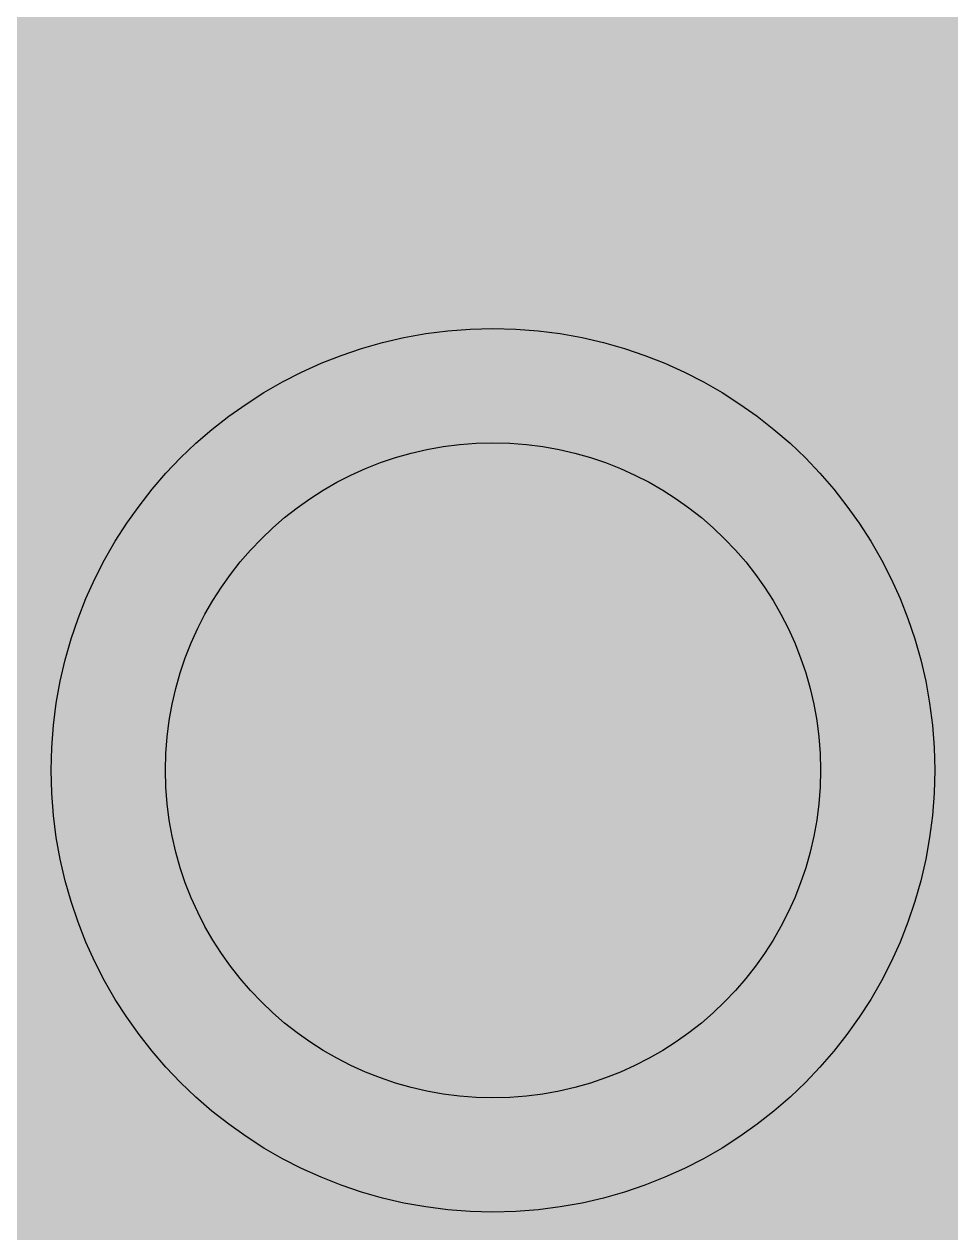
# Model space of a CAD drawing. Header units: millimetres. Extents: x -15 to 15, y -4 to 35.
# Drawn here: x -12.536 to -10.457, y 1.953 to 4.666 of the extents above; entities that cross this region are included whole.
import ezdxf

# ---------------------------------------------------------------- set-up
doc = ezdxf.new("R2010")
doc.units = ezdxf.units.MM
doc.layers.add('GREEN', color=7, linetype='Continuous', true_color=0x007f00)
doc.layers.add('WHITE', color=7, linetype='Continuous', true_color=0xf5f5f5)
doc.layers.add('L25', color=1, linetype='Continuous')
doc.layers.add('T25', color=1, linetype='Continuous')

# ---------------------------------------------------------------- blocks, each defined once
blk = doc.blocks.new('MR-GM-31-7')
at = {"layer": 'GREEN'}
h = blk.add_hatch(color=256, dxfattribs=at)
h.dxf.hatch_style = 1
edge = h.paths.add_edge_path(flags=16)
edge.add_line((14, 32.5), (14, 2.5))
edge.add_arc((12.5, 2.5), 1.5, -90, 0, ccw=False)
edge.add_line((12.5, 1), (-12.5, 1))
edge.add_arc((-12.5, 2.5), 1.5, 180, 270, ccw=False)
edge.add_line((-14, 2.5), (-14, 32.5))
edge.add_arc((-12.5, 32.5), 1.5, 90, 180, ccw=False)
edge.add_line((-12.5, 34), (12.5, 34))
edge.add_arc((12.5, 32.5), 1.5, 0, 90, ccw=False)
edge = h.paths.add_edge_path()
edge.add_line((14.5, 32.5), (14.5, 2.5))
edge.add_arc((12.5, 2.5), 2, -90, 0, ccw=False)
edge.add_line((12.5, 0.5), (-12.5, 0.5))
edge.add_arc((-12.5, 2.5), 2, 180, 270, ccw=False)
edge.add_line((-14.5, 2.5), (-14.5, 32.5))
edge.add_arc((-12.5, 32.5), 2, 90, 180, ccw=False)
edge.add_line((-12.5, 34.5), (12.5, 34.5))
edge.add_arc((12.5, 32.5), 2, 0, 90, ccw=False)
h = blk.add_hatch(color=256, dxfattribs=at)
h.paths.add_polyline_path([(-11.2489, 3.4132), (-11.2565, 3.4113), (-11.261, 3.4106), (-11.2666, 3.4208), (-11.2692, 3.429), (-11.2825, 3.4328), (-11.2932, 3.4321), (-11.3046, 3.4239), (-11.3122, 3.4144), (-11.3179, 3.4075), (-11.3173, 3.4195), (-11.3097, 3.4264), (-11.3084, 3.4321), (-11.3072, 3.4385), (-11.3002, 3.4511), (-11.2882, 3.4657), (-11.2749, 3.4764), (-11.2666, 3.4828), (-11.2654, 3.4878), (-11.2704, 3.4903), (-11.2806, 3.4891), (-11.297, 3.4815), (-11.3091, 3.4695), (-11.3135, 3.4593), (-11.3179, 3.4454), (-11.3217, 3.4416), (-11.3223, 3.4442), (-11.3141, 3.4701), (-11.3103, 3.4828), (-11.3053, 3.4935), (-11.3002, 3.5024), (-11.2894, 3.5106), (-11.2856, 3.5137), (-11.2863, 3.5194), (-11.2939, 3.5213), (-11.3008, 3.5188), (-11.3135, 3.51), (-11.3198, 3.5043), (-11.3236, 3.4903), (-11.3274, 3.4758), (-11.3318, 3.4676), (-11.3331, 3.4752), (-11.3318, 3.4992), (-11.3255, 3.5087), (-11.3217, 3.5156), (-11.3217, 3.5264), (-11.3261, 3.527), (-11.3312, 3.5264), (-11.3394, 3.5188), (-11.342, 3.5106), (-11.3426, 3.5011), (-11.3439, 3.491), (-11.3458, 3.4872), (-11.3515, 3.4973), (-11.3534, 3.5017), (-11.3508, 3.5112), (-11.347, 3.5232), (-11.3458, 3.5289), (-11.3458, 3.5384), (-11.3546, 3.534), (-11.3597, 3.5232), (-11.3635, 3.5137), (-11.3641, 3.5049), (-11.3666, 3.5049), (-11.3723, 3.5106), (-11.3704, 3.5232), (-11.3685, 3.5365), (-11.3704, 3.5473), (-11.3755, 3.5492), (-11.3818, 3.5441), (-11.385, 3.5372), (-11.3844, 3.5182), (-11.3837, 3.5112), (-11.3888, 3.515), (-11.3901, 3.5182), (-11.3888, 3.5302), (-11.3901, 3.5403), (-11.3964, 3.5428), (-11.4002, 3.5391), (-11.4033, 3.5327), (-11.3996, 3.5245), (-11.3989, 3.5194), (-11.4008, 3.5156), (-11.4046, 3.5163), (-11.409, 3.5213), (-11.4097, 3.5327), (-11.4116, 3.5409), (-11.416, 3.5397), (-11.4204, 3.5346), (-11.4192, 3.527), (-11.4192, 3.5194), (-11.4211, 3.5106), (-11.428, 3.5074), (-11.4204, 3.5049), (-11.3983, 3.5005), (-11.3761, 3.4948), (-11.3603, 3.4846), (-11.3483, 3.4707), (-11.3413, 3.4543), (-11.335, 3.4283), (-11.335, 3.3992), (-11.3369, 3.3758), (-11.3439, 3.3524), (-11.3565, 3.324), (-11.3761, 3.2955), (-11.3913, 3.2746), (-11.3977, 3.2727), (-11.4002, 3.2772), (-11.3951, 3.2892), (-11.3875, 3.3082), (-11.3806, 3.3202), (-11.3806, 3.3271), (-11.3869, 3.3303), (-11.3977, 3.3271), (-11.4033, 3.3252), (-11.404, 3.3297), (-11.4033, 3.3398), (-11.4008, 3.3467), (-11.3989, 3.348), (-11.3888, 3.3392), (-11.385, 3.3379), (-11.3818, 3.3613), (-11.3787, 3.3841), (-11.3837, 3.3986), (-11.3951, 3.4087), (-11.409, 3.4138), (-11.423, 3.4138), (-11.4432, 3.4087), (-11.4609, 3.4011), (-11.473, 3.3974), (-11.4787, 3.3961), (-11.478, 3.3898), (-11.4863, 3.3651), (-11.4926, 3.3512), (-11.4932, 3.3373), (-11.4913, 3.3252), (-11.4812, 3.3132), (-11.4685, 3.3107), (-11.4571, 3.3145), (-11.4483, 3.3208), (-11.4489, 3.3335), (-11.4565, 3.3347), (-11.4628, 3.3316), (-11.4647, 3.3297), (-11.4692, 3.3347), (-11.4704, 3.3417), (-11.4666, 3.348), (-11.4546, 3.3486), (-11.4451, 3.348), (-11.4451, 3.3588), (-11.4426, 3.3664), (-11.4388, 3.3701), (-11.4331, 3.3689), (-11.4293, 3.3556), (-11.4293, 3.3474), (-11.4249, 3.3467), (-11.416, 3.3455), (-11.4122, 3.3385), (-11.4122, 3.329), (-11.4147, 3.3252), (-11.4185, 3.3252), (-11.423, 3.3309), (-11.428, 3.3341), (-11.4325, 3.3303), (-11.4337, 3.3227), (-11.4293, 3.3151), (-11.4204, 3.3145), (-11.4084, 3.3164), (-11.3958, 3.3195), (-11.392, 3.3202), (-11.4097, 3.2816), (-11.4926, 3.2835), (-11.5204, 3.2797), (-11.5597, 3.2797), (-11.5919, 3.2822), (-11.5945, 3.293), (-11.5976, 3.3025), (-11.6008, 3.305), (-11.6002, 3.312), (-11.5913, 3.3037), (-11.5824, 3.3006), (-11.5679, 3.3031), (-11.5609, 3.312), (-11.5609, 3.324), (-11.5647, 3.3322), (-11.5704, 3.3341), (-11.5755, 3.329), (-11.5831, 3.3271), (-11.5831, 3.3373), (-11.5787, 3.341), (-11.5698, 3.3455), (-11.5666, 3.3594), (-11.5635, 3.3657), (-11.554, 3.3683), (-11.5495, 3.3575), (-11.5476, 3.3512), (-11.5413, 3.3493), (-11.5325, 3.3499), (-11.5274, 3.3423), (-11.528, 3.3354), (-11.5363, 3.3354), (-11.5388, 3.3392), (-11.5432, 3.3398), (-11.5483, 3.3373), (-11.5514, 3.3322), (-11.5483, 3.3278), (-11.5464, 3.317), (-11.54, 3.3126), (-11.5268, 3.3132), (-11.5204, 3.3227), (-11.5154, 3.3354), (-11.5128, 3.3404), (-11.5084, 3.3373), (-11.509, 3.329), (-11.5116, 3.3233), (-11.5122, 3.3183), (-11.5071, 3.3202), (-11.5027, 3.3259), (-11.5021, 3.3341), (-11.5033, 3.3423), (-11.5065, 3.3562), (-11.5065, 3.3626), (-11.504, 3.3683), (-11.4945, 3.3695), (-11.4856, 3.379), (-11.4844, 3.3961), (-11.4812, 3.4068), (-11.4768, 3.4132), (-11.4717, 3.4132), (-11.4666, 3.41), (-11.4533, 3.4138), (-11.4369, 3.4227), (-11.4242, 3.4252), (-11.4071, 3.4239), (-11.3907, 3.4214), (-11.378, 3.4106), (-11.3685, 3.3974), (-11.3673, 3.3822), (-11.3698, 3.3701), (-11.3742, 3.3575), (-11.378, 3.3461), (-11.3793, 3.3373), (-11.3768, 3.3373), (-11.3704, 3.3429), (-11.3603, 3.3442), (-11.3508, 3.3461), (-11.3451, 3.3537), (-11.3432, 3.3777), (-11.342, 3.3967), (-11.3489, 3.4182), (-11.3616, 3.4359), (-11.3812, 3.4467), (-11.4002, 3.4524), (-11.416, 3.4524), (-11.4356, 3.448), (-11.4521, 3.4429), (-11.4685, 3.4366), (-11.4755, 3.4271), (-11.4806, 3.4359), (-11.4831, 3.4473), (-11.4844, 3.4524), (-11.4869, 3.4555), (-11.485, 3.4593), (-11.4787, 3.4568), (-11.473, 3.4562), (-11.4698, 3.4593), (-11.4692, 3.4726), (-11.4692, 3.4815), (-11.4736, 3.484), (-11.4787, 3.484), (-11.478, 3.5011), (-11.5008, 3.4992), (-11.5103, 3.4998), (-11.5154, 3.4979), (-11.516, 3.4916), (-11.5128, 3.4884), (-11.5116, 3.4859), (-11.5141, 3.4834), (-11.5217, 3.4821), (-11.5268, 3.4802), (-11.5249, 3.4619), (-11.523, 3.4562), (-11.5141, 3.4562), (-11.5103, 3.4568), (-11.5116, 3.4467), (-11.516, 3.4397), (-11.5242, 3.441), (-11.5356, 3.4448), (-11.5533, 3.4518), (-11.5673, 3.4562), (-11.5875, 3.4555), (-11.6046, 3.4537), (-11.6249, 3.4448), (-11.6419, 3.4264), (-11.6514, 3.4081), (-11.6565, 3.391), (-11.6527, 3.3695), (-11.6521, 3.3569), (-11.6546, 3.3569), (-11.6622, 3.3796), (-11.6647, 3.4037), (-11.6628, 3.4321), (-11.6533, 3.4593), (-11.6407, 3.4802), (-11.6249, 3.4929), (-11.6071, 3.4992), (-11.5888, 3.5005), (-11.5622, 3.5017), (-11.5597, 3.5043), (-11.5628, 3.51), (-11.5654, 3.5125), (-11.5774, 3.5125), (-11.5787, 3.5137), (-11.5774, 3.5207), (-11.5749, 3.5296), (-11.5749, 3.5359), (-11.578, 3.5378), (-11.5824, 3.5365), (-11.5875, 3.5359), (-11.5926, 3.5372), (-11.5926, 3.5416), (-11.5964, 3.5454), (-11.6002, 3.5454), (-11.6052, 3.5422), (-11.609, 3.5416), (-11.6185, 3.5422), (-11.6198, 3.5454), (-11.6249, 3.5466), (-11.6268, 3.5435), (-11.6299, 3.5378), (-11.6305, 3.534), (-11.6331, 3.534), (-11.6369, 3.5384), (-11.6413, 3.5403), (-11.647, 3.5416), (-11.6521, 3.5416), (-11.654, 3.5359), (-11.6483, 3.5245), (-11.6438, 3.5131), (-11.6451, 3.5049), (-11.6483, 3.4929), (-11.6521, 3.4929), (-11.6521, 3.5036), (-11.6489, 3.5169), (-11.6533, 3.5277), (-11.6616, 3.5327), (-11.6692, 3.5334), (-11.6717, 3.5315), (-11.6685, 3.5239), (-11.6641, 3.5112), (-11.6635, 3.5005), (-11.6647, 3.491), (-11.6654, 3.4834), (-11.6685, 3.4834), (-11.6685, 3.4935), (-11.6704, 3.5055), (-11.6824, 3.5175), (-11.6894, 3.5201), (-11.6964, 3.5182), (-11.6976, 3.5137), (-11.6881, 3.5005), (-11.6805, 3.4897), (-11.678, 3.479), (-11.6786, 3.4726), (-11.6793, 3.4663), (-11.6767, 3.4612), (-11.6717, 3.4511), (-11.6736, 3.4454), (-11.6774, 3.4442), (-11.6837, 3.4568), (-11.6856, 3.4714), (-11.6888, 3.4834), (-11.6964, 3.4897), (-11.7033, 3.4935), (-11.7103, 3.4954), (-11.7185, 3.4948), (-11.7217, 3.4891), (-11.7173, 3.4834), (-11.709, 3.4688), (-11.6989, 3.4568), (-11.6926, 3.4467), (-11.6919, 3.4391), (-11.6862, 3.4302), (-11.678, 3.4208), (-11.6748, 3.4157), (-11.678, 3.4087), (-11.6818, 3.4113), (-11.6862, 3.4246), (-11.697, 3.434), (-11.7078, 3.4359), (-11.7166, 3.434), (-11.7223, 3.4258), (-11.728, 3.4163), (-11.7299, 3.4132), (-11.7362, 3.4132), (-11.7413, 3.4157), (-11.7445, 3.4176), (-11.747, 3.4132), (-11.7432, 3.403), (-11.7356, 3.3809), (-11.7324, 3.3695), (-11.7324, 3.367), (-11.7191, 3.3695), (-11.7173, 3.3657), (-11.7128, 3.3746), (-11.7109, 3.3695), (-11.7052, 3.3714), (-11.7002, 3.3898), (-11.6951, 3.4068), (-11.6824, 3.3866), (-11.6742, 3.3689), (-11.6831, 3.3714), (-11.6894, 3.3733), (-11.6976, 3.3733), (-11.7059, 3.367), (-11.7128, 3.3594), (-11.7147, 3.3537), (-11.7122, 3.348), (-11.7046, 3.3442), (-11.6983, 3.336), (-11.6976, 3.3278), (-11.6995, 3.3189), (-11.7052, 3.3126), (-11.7356, 3.3126), (-11.7381, 3.3176), (-11.7356, 3.3309), (-11.7299, 3.336), (-11.7274, 3.3417), (-11.7229, 3.3417), (-11.7198, 3.3373), (-11.7166, 3.3461), (-11.7217, 3.355), (-11.7261, 3.3594), (-11.7318, 3.3562), (-11.7362, 3.3461), (-11.7457, 3.3417), (-11.754, 3.3442), (-11.7495, 3.3335), (-11.747, 3.3195), (-11.7394, 3.3063), (-11.7318, 3.298), (-11.7312, 3.2898), (-11.7356, 3.281), (-11.7261, 3.2829), (-11.7286, 3.2734), (-11.7179, 3.2791), (-11.7128, 3.2866), (-11.7116, 3.2923), (-11.7052, 3.2879), (-11.7027, 3.2968), (-11.6938, 3.312), (-11.6888, 3.3303), (-11.6894, 3.3417), (-11.6907, 3.348), (-11.6881, 3.355), (-11.6761, 3.3556), (-11.6704, 3.3429), (-11.6508, 3.3138), (-11.6261, 3.2772), (-11.6166, 3.2588), (-11.6173, 3.2563), (-11.6249, 3.2525), (-11.6331, 3.2443), (-11.6337, 3.2341), (-11.6286, 3.224), (-11.6217, 3.2183), (-11.4901, 3.2139), (-11.385, 3.2158), (-11.3673, 3.2221), (-11.3654, 3.2291), (-11.3654, 3.2417), (-11.373, 3.2474), (-11.3812, 3.2569), (-11.3812, 3.2607), (-11.3787, 3.2683), (-11.3464, 3.3107), (-11.3211, 3.341), (-11.3154, 3.348), (-11.3103, 3.3467), (-11.3059, 3.3417), (-11.3027, 3.3265), (-11.3002, 3.3107), (-11.2977, 3.3075), (-11.292, 3.3202), (-11.2869, 3.3316), (-11.2869, 3.3373), (-11.2749, 3.3335), (-11.2666, 3.3328), (-11.2559, 3.3265), (-11.2553, 3.3221), (-11.2591, 3.312), (-11.2685, 3.3126), (-11.2825, 3.3101), (-11.2882, 3.3031), (-11.2831, 3.2904), (-11.2761, 3.2822), (-11.2736, 3.2879), (-11.2679, 3.2898), (-11.2629, 3.2885), (-11.2591, 3.2955), (-11.2521, 3.3113), (-11.2432, 3.329), (-11.2426, 3.3429), (-11.2521, 3.3423), (-11.2616, 3.3442), (-11.2749, 3.3493), (-11.2882, 3.3613), (-11.2939, 3.3683), (-11.3015, 3.3714), (-11.3128, 3.372), (-11.3179, 3.372), (-11.3147, 3.3765), (-11.3097, 3.3841), (-11.3053, 3.3923), (-11.3027, 3.3967), (-11.2964, 3.3885), (-11.292, 3.3739), (-11.2894, 3.3676), (-11.2856, 3.3676), (-11.2863, 3.3733), (-11.2856, 3.379), (-11.2806, 3.3746), (-11.278, 3.3651), (-11.2768, 3.3594), (-11.2717, 3.3613), (-11.266, 3.3676), (-11.261, 3.3638), (-11.2603, 3.3771), (-11.254, 3.3898), (-11.2521, 3.3999), (-11.2508, 3.4056)])
h.paths.add_polyline_path([(-11.3472, 3.3961, -1), (-11.3608, 3.3961, -1)], flags=16)
h.paths.add_polyline_path([(-11.3707, 3.4144, -1), (-11.355, 3.4144, -1)], flags=16)
h.paths.add_polyline_path([(-11.3482, 3.3752, -1), (-11.3598, 3.3752, -1)], flags=16)
h.paths.add_polyline_path([(-11.3853, 3.4302, -1), (-11.3695, 3.4302, -1)], flags=16)
h.paths.add_polyline_path([(-11.3539, 3.3543, -1), (-11.3641, 3.3543, -1)], flags=16)
h.paths.add_polyline_path([(-11.3901, 3.3948), (-11.4033, 3.3974), (-11.4166, 3.3948), (-11.4318, 3.3891), (-11.4476, 3.3866), (-11.4609, 3.3936), (-11.4546, 3.3961), (-11.4363, 3.4024), (-11.4242, 3.4094), (-11.4071, 3.41), (-11.392, 3.3999)], flags=16)
h.paths.add_polyline_path([(-11.4068, 3.4397, -1), (-11.3923, 3.4397, -1)], flags=16)
h.paths.add_polyline_path([(-11.4271, 3.441, -1), (-11.4151, 3.441, -1)], flags=16)
h.paths.add_polyline_path([(-11.4513, 3.4359, -1), (-11.4352, 3.4359, -1)], flags=16)
h.paths.add_polyline_path([(-11.4687, 3.4252, -1), (-11.4557, 3.4252, -1)], flags=17)
h.paths.add_polyline_path([(-11.4135, 3.2721), (-11.4071, 3.2664), (-11.4052, 3.2569), (-11.4217, 3.2525), (-11.4476, 3.2531), (-11.4723, 3.255), (-11.5052, 3.2575), (-11.5242, 3.2556), (-11.5198, 3.2525), (-11.5128, 3.243), (-11.5059, 3.2297), (-11.5046, 3.224), (-11.5135, 3.2228), (-11.5255, 3.2215), (-11.5318, 3.2284), (-11.5394, 3.2297), (-11.547, 3.2392), (-11.5502, 3.2487), (-11.5489, 3.255), (-11.5407, 3.2556), (-11.5413, 3.2582), (-11.5559, 3.2588), (-11.5622, 3.2563), (-11.5768, 3.2569), (-11.5957, 3.2582), (-11.6014, 3.2607), (-11.5995, 3.2683), (-11.5913, 3.2721), (-11.5831, 3.274), (-11.5635, 3.274), (-11.559, 3.2727), (-11.5552, 3.2721), (-11.5483, 3.2734), (-11.5483, 3.2677), (-11.5451, 3.2639), (-11.5394, 3.2613), (-11.5356, 3.2632), (-11.5337, 3.2715), (-11.5242, 3.2734), (-11.4976, 3.2759), (-11.4698, 3.2734), (-11.4723, 3.2683), (-11.4742, 3.2651), (-11.4641, 3.2645), (-11.4609, 3.274), (-11.4236, 3.274)], flags=16)
h.paths.add_polyline_path([(-11.4761, 3.4682), (-11.4825, 3.4644), (-11.4863, 3.4707), (-11.4806, 3.4771), (-11.4768, 3.4752)], flags=16)
h.paths.add_polyline_path([(-11.4907, 3.4518), (-11.5046, 3.4511), (-11.4957, 3.46)], flags=16)
h.paths.add_polyline_path([(-11.4938, 3.4663), (-11.497, 3.4631), (-11.5002, 3.4752), (-11.4926, 3.4739)], flags=16)
h.paths.add_polyline_path([(-11.4856, 3.4916), (-11.4869, 3.4891), (-11.4938, 3.4821), (-11.5014, 3.4821), (-11.504, 3.491), (-11.4945, 3.4935)], flags=16)
h.paths.add_polyline_path([(-11.4255, 3.243), (-11.4198, 3.2341), (-11.4192, 3.2253), (-11.4242, 3.2234), (-11.4287, 3.2259), (-11.4261, 3.2316), (-11.4293, 3.2386), (-11.4337, 3.2405), (-11.4363, 3.2373), (-11.4401, 3.2398), (-11.4432, 3.2398), (-11.447, 3.2335), (-11.447, 3.2284), (-11.4476, 3.2266), (-11.4578, 3.236), (-11.4609, 3.2417), (-11.4603, 3.2474), (-11.4388, 3.2462)], flags=16)
h.paths.add_polyline_path([(-11.5103, 3.4644), (-11.5166, 3.4638), (-11.5166, 3.4745), (-11.5097, 3.4739)], flags=16)
h.paths.add_polyline_path([(-11.5287, 3.4043), (-11.547, 3.4125), (-11.5654, 3.4163), (-11.5787, 3.4176), (-11.5926, 3.417), (-11.6122, 3.4037), (-11.6198, 3.3872), (-11.6185, 3.3632), (-11.6097, 3.348), (-11.6084, 3.3335), (-11.6122, 3.3341), (-11.6261, 3.36), (-11.6305, 3.3853), (-11.6249, 3.4037), (-11.616, 3.417), (-11.5957, 3.4246), (-11.5742, 3.4277), (-11.5527, 3.4227), (-11.5337, 3.4132)], flags=16)
h.paths.add_polyline_path([(-11.5394, 3.4302, -1), (-11.528, 3.4302, -1)], flags=16)
h.paths.add_polyline_path([(-11.5595, 3.4372, -1), (-11.5459, 3.4372, -1)], flags=16)
h.paths.add_polyline_path([(-11.5787, 3.4435, -1), (-11.5673, 3.4435, -1)], flags=16)
h.paths.add_polyline_path([(-11.6041, 3.4423, -1), (-11.5862, 3.4423, -1)], flags=16)
h.paths.add_polyline_path([(-11.6264, 3.4321, -1), (-11.6094, 3.4321, -1)], flags=16)
h.paths.add_polyline_path([(-11.6407, 3.4176, -1), (-11.6255, 3.4176, -1)], flags=16)
h.paths.add_polyline_path([(-11.6447, 3.3569, -1), (-11.6303, 3.3569, -1)], flags=16)
h.paths.add_polyline_path([(-11.6485, 3.398, -1), (-11.6354, 3.398, -1)], flags=16)
h.paths.add_polyline_path([(-11.6519, 3.379, -1), (-11.6357, 3.379, -1)], flags=17)
h.paths.add_polyline_path([(-11.5983, 3.2379), (-11.5957, 3.2303), (-11.6046, 3.2272), (-11.6135, 3.2284), (-11.6217, 3.2348), (-11.6198, 3.2424), (-11.6122, 3.2449), (-11.6033, 3.2443)], flags=16)
h = blk.add_hatch(color=256, dxfattribs=at)
h.paths.add_polyline_path([(-11.8488, 3.0011), (-11.8344, 3.0141), (-11.8272, 3.04), (-11.8185, 3.0717), (-11.8099, 3.0703), (-11.8113, 3.0414), (-11.8258, 2.9608), (-11.8243, 2.9507), (-11.8113, 2.9492), (-11.8085, 2.9392), (-11.8041, 2.9204), (-11.8056, 2.8916), (-11.8171, 2.8383), (-11.8286, 2.8052), (-11.8315, 2.7706), (-11.8387, 2.7), (-11.8459, 2.6554), (-11.8171, 2.6467), (-11.7652, 2.6409), (-11.7364, 2.6323), (-11.7364, 2.628), (-11.7984, 2.628), (-11.8272, 2.6352), (-11.8546, 2.6424), (-11.8531, 2.6813), (-11.8517, 2.7087), (-11.8488, 2.7764), (-11.8445, 2.8398), (-11.8575, 2.7778), (-11.8661, 2.7274), (-11.8704, 2.6568), (-11.8776, 2.6409), (-11.8877, 2.628), (-11.8877, 2.6179), (-11.8791, 2.615), (-11.8704, 2.6265), (-11.7969, 2.6237), (-11.7724, 2.6222), (-11.735, 2.6193), (-11.7105, 2.6179), (-11.6903, 2.6121), (-11.6773, 2.6251), (-11.6687, 2.6251), (-11.6528, 2.615), (-11.6197, 2.6035), (-11.5764, 2.5876), (-11.5404, 2.5761), (-11.5562, 2.592), (-11.5822, 2.6107), (-11.6081, 2.6309), (-11.6802, 2.6323), (-11.6888, 2.6366), (-11.7277, 2.6438), (-11.7681, 2.6453), (-11.8315, 2.6525), (-11.8315, 2.6986), (-11.8214, 2.8066), (-11.8113, 2.8326), (-11.7984, 2.8815), (-11.7955, 2.9118), (-11.7984, 2.9492), (-11.8128, 2.9781), (-11.8085, 3.0227), (-11.7984, 3.076), (-11.7825, 3.0775), (-11.7609, 3.076), (-11.745, 3.0659), (-11.7436, 3.0559), (-11.7479, 2.968), (-11.7393, 2.8916), (-11.722, 2.8239), (-11.6903, 2.7519), (-11.6456, 2.6856), (-11.5851, 2.6208), (-11.5433, 2.5905), (-11.5116, 2.5675), (-11.4899, 2.5632), (-11.4669, 2.5646), (-11.4294, 2.5776), (-11.379, 2.6021), (-11.3415, 2.6237), (-11.3285, 2.6237), (-11.3055, 2.6078), (-11.2982, 2.6078), (-11.2478, 2.6107), (-11.1945, 2.615), (-11.1498, 2.6179), (-11.1469, 2.6165), (-11.1556, 2.6121), (-11.1757, 2.6093), (-11.206, 2.6078), (-11.2536, 2.6093), (-11.2752, 2.6049), (-11.2882, 2.5992), (-11.2968, 2.5876), (-11.2968, 2.579), (-11.2867, 2.5718), (-11.2449, 2.5718), (-11.2291, 2.5761), (-11.1152, 2.579), (-11.1138, 2.5804), (-11.1138, 2.5891), (-11.1123, 2.5934), (-11.1066, 2.6035), (-11.1037, 2.6049), (-11.1008, 2.5992), (-11.0965, 2.5862), (-11.0849, 2.5804), (-11.0648, 2.579), (-11.0503, 2.5761), (-11.0057, 2.5689), (-10.961, 2.5689), (-10.8839, 2.5675, 0.002397), (-10.8799, 2.5732), (-10.9178, 2.5732), (-10.9797, 2.5761), (-11.0172, 2.5876), (-11.0417, 2.6021), (-11.0547, 2.6179), (-11.059, 2.6424), (-11.0648, 2.6323), (-11.0936, 2.6337), (-11.1022, 2.7015), (-11.1037, 2.772), (-11.1051, 2.7778), (-11.0936, 2.7908), (-11.0878, 2.7865), (-11.0777, 2.7548), (-11.072, 2.7159), (-11.0691, 2.7015), (-11.0662, 2.7043), (-11.0676, 2.7663), (-11.0604, 2.7476), (-11.0561, 2.7087), (-11.0518, 2.6654), (-11.0431, 2.6366), (-11.0345, 2.6165), (-11.0158, 2.5992), (-10.984, 2.5876), (-10.9423, 2.5833), (-10.886, 2.5804), (-10.8756, 2.5794, 0.005175), (-10.8672, 2.5921), (-10.8745, 2.5934), (-10.9423, 2.5934), (-10.9797, 2.6006), (-11.01, 2.6179), (-11.0244, 2.6409), (-11.0273, 2.6698), (-11.0287, 2.8066), (-11.0258, 2.8815), (-11.0331, 2.9305), (-11.0633, 3.0227), (-11.0893, 3.0919), (-11.0907, 3.1063), (-11.0893, 3.1264), (-11.0878, 3.1662), (-11.0964, 3.2166), (-11.0964, 3.2527), (-11.0849, 3.3031), (-11.0806, 3.3463), (-11.0777, 3.3636), (-11.0777, 3.3838), (-11.0835, 3.391), (-11.0849, 3.3924), (-11.0979, 3.3838), (-11.1051, 3.3665), (-11.1109, 3.3593), (-11.1209, 3.3636), (-11.1339, 3.3866), (-11.1426, 3.3967), (-11.1483, 3.3938), (-11.1498, 3.3751), (-11.1483, 3.3521), (-11.1483, 3.3405), (-11.1541, 3.329), (-11.1656, 3.3232), (-11.1685, 3.3146), (-11.1685, 3.3074), (-11.1555, 3.3002), (-11.1498, 3.2944), (-11.1469, 3.28), (-11.1512, 3.2771), (-11.1613, 3.2771), (-11.1671, 3.2887), (-11.1699, 3.2901), (-11.1772, 3.2988), (-11.1858, 3.2973), (-11.1887, 3.2858), (-11.1829, 3.2728), (-11.1656, 3.2685), (-11.1541, 3.2671), (-11.1541, 3.2584), (-11.1599, 3.2397), (-11.1728, 3.2195), (-11.1872, 3.2037), (-11.193, 3.1994), (-11.1988, 3.208), (-11.2218, 3.231), (-11.2449, 3.2469), (-11.2752, 3.2584), (-11.3098, 3.2699), (-11.3242, 3.2728), (-11.3357, 3.2671), (-11.3285, 3.2584), (-11.3025, 3.2368), (-11.2651, 3.2195), (-11.2463, 3.2022), (-11.2377, 3.1893), (-11.2348, 3.1749), (-11.2391, 3.1619), (-11.2507, 3.146), (-11.2564, 3.1475), (-11.255, 3.1605), (-11.2665, 3.1777), (-11.2795, 3.1893), (-11.2953, 3.1921), (-11.3098, 3.1893), (-11.3213, 3.1821), (-11.3285, 3.1763), (-11.6715, 3.1749), (-11.6802, 3.1821), (-11.6888, 3.1921), (-11.7061, 3.1936), (-11.7234, 3.1849), (-11.7349, 3.1691), (-11.7378, 3.1576), (-11.7378, 3.1518), (-11.7421, 3.146), (-11.7522, 3.1446), (-11.7594, 3.1518), (-11.7681, 3.1777), (-11.7681, 3.1864), (-11.7666, 3.1979), (-11.7465, 3.2123), (-11.722, 3.231), (-11.673, 3.2599), (-11.6686, 3.2656), (-11.6715, 3.2714), (-11.6773, 3.2743), (-11.7018, 3.2685), (-11.7493, 3.2512), (-11.7738, 3.2368), (-11.7983, 3.2181), (-11.8084, 3.208), (-11.8214, 3.2166), (-11.8315, 3.2382), (-11.8401, 3.257), (-11.8416, 3.2656), (-11.8358, 3.2714), (-11.8286, 3.2728), (-11.8142, 3.2757), (-11.8099, 3.2844), (-11.8099, 3.293), (-11.8142, 3.3002), (-11.8243, 3.3074), (-11.8301, 3.316), (-11.8301, 3.3261), (-11.8416, 3.3377), (-11.8488, 3.3405), (-11.8517, 3.342), (-11.8502, 3.3506), (-11.8445, 3.3679), (-11.8445, 3.3794), (-11.8488, 3.3953), (-11.8574, 3.401), (-11.8632, 3.3866), (-11.8733, 3.3722), (-11.8776, 3.3621), (-11.8877, 3.3636), (-11.892, 3.3737), (-11.9007, 3.3881), (-11.9108, 3.3953), (-11.918, 3.3938), (-11.9223, 3.3809), (-11.9209, 3.3621), (-11.9136, 3.3391), (-11.9108, 3.329), (-11.9108, 3.3117), (-11.9108, 3.2815), (-11.905, 3.2512), (-11.9036, 3.2339), (-11.9064, 3.2123), (-11.9108, 3.1965), (-11.9122, 3.1432), (-11.9194, 3.1057), (-11.9353, 3.0524), (-11.9612, 2.9818), (-11.9785, 2.9242), (-11.9843, 2.8752), (-11.9828, 2.8406), (-11.9814, 2.7585), (-11.9843, 2.7274), (-11.9857, 2.6842), (-11.9915, 2.6467), (-12.0045, 2.6222), (-12.0261, 2.6064), (-12.0607, 2.5977), (-12.1052, 2.5977, 0.017479), (-12.0762, 2.5553), (-12.0549, 2.5545), (-12.0059, 2.5516), (-11.9108, 2.5358), (-11.8214, 2.5271), (-11.6629, 2.5243), (-11.4842, 2.5271), (-11.2968, 2.5228), (-11.1887, 2.5286), (-11.0302, 2.5372), (-10.935, 2.5473), (-10.899, 2.5516), (-10.8954, 2.5516, 0.005366), (-10.8861, 2.5644), (-10.9941, 2.5588), (-11.0215, 2.5603), (-11.0532, 2.5632), (-11.0763, 2.5588), (-11.095, 2.5617), (-11.1239, 2.5574), (-11.144, 2.5588), (-11.1844, 2.5617), (-11.2536, 2.5545), (-11.3718, 2.5588), (-11.4193, 2.5574), (-11.4525, 2.543), (-11.4755, 2.543), (-11.5101, 2.5444), (-11.5418, 2.5559), (-11.5793, 2.5603), (-11.7177, 2.5559), (-11.869, 2.5574), (-11.9454, 2.566), (-12.0275, 2.5718), (-11.9454, 2.5819), (-11.8762, 2.5848), (-11.8056, 2.5819), (-11.7277, 2.5761), (-11.7162, 2.5891), (-11.7191, 2.5934), (-11.7465, 2.6121), (-11.7739, 2.6136), (-11.8373, 2.615), (-11.8575, 2.6179), (-11.8431, 2.6078), (-11.82, 2.6064), (-11.784, 2.6049), (-11.7768, 2.5963), (-11.8676, 2.6006), (-11.8776, 2.5948), (-11.905, 2.5934), (-11.9122, 2.5992), (-11.9137, 2.6136), (-11.9122, 2.6294), (-11.905, 2.6323), (-11.9065, 2.6165), (-11.9021, 2.6021), (-11.8964, 2.5992), (-11.8906, 2.6035), (-11.8921, 2.6107), (-11.8978, 2.6237), (-11.8964, 2.6482), (-11.8906, 2.7058), (-11.8834, 2.7346), (-11.8661, 2.7706), (-11.8575, 2.8052), (-11.8488, 2.8484), (-11.8488, 2.9003), (-11.8373, 2.9017), (-11.8416, 2.9233), (-11.8546, 2.9492), (-11.8546, 2.955), (-11.8474, 2.9637), (-11.8445, 2.9752), (-11.8575, 2.9853), (-11.8575, 2.9925)])
h.paths.add_polyline_path([(-11.869, 3.1096), (-11.8777, 3.1183), (-11.8791, 3.1298), (-11.8733, 3.1327), (-11.8647, 3.1385), (-11.8575, 3.1514), (-11.8532, 3.1615), (-11.8532, 3.1716), (-11.8546, 3.1788), (-11.8618, 3.1946), (-11.8618, 3.199), (-11.8532, 3.1889), (-11.8517, 3.1946), (-11.8517, 3.2148), (-11.8517, 3.2407), (-11.8402, 3.2263), (-11.8128, 3.1975), (-11.8114, 3.1874), (-11.8099, 3.173), (-11.7955, 3.1442), (-11.7869, 3.1241), (-11.7998, 3.1255), (-11.8085, 3.1212), (-11.8142, 3.1269), (-11.8301, 3.1385), (-11.8315, 3.1284), (-11.8387, 3.1241), (-11.8503, 3.1284), (-11.8575, 3.1385), (-11.8632, 3.1298), (-11.8618, 3.1197), (-11.8445, 3.1168), (-11.8243, 3.1111), (-11.8085, 3.1039), (-11.7897, 3.101), (-11.7768, 3.1039), (-11.7551, 3.1068), (-11.7393, 3.0981), (-11.7422, 3.0866), (-11.7724, 3.0895), (-11.8142, 3.0938), (-11.8214, 3.101), (-11.8301, 3.1068), (-11.8517, 3.1053)], flags=16)
h.paths.add_polyline_path([(-11.7306, 3.0002), (-11.7263, 3.0549), (-11.7133, 3.0635), (-11.7148, 3.0736), (-11.7148, 3.0895), (-11.7133, 3.0996), (-11.7162, 3.1068), (-11.7234, 3.1111), (-11.722, 3.1471), (-11.7206, 3.1615), (-11.7061, 3.1673), (-11.7004, 3.1644), (-11.6975, 3.1586), (-11.4121, 3.1615), (-11.317, 3.1586), (-11.3011, 3.1586), (-11.2838, 3.1543), (-11.2766, 3.1457), (-11.2723, 3.1313), (-11.2694, 3.1154), (-11.2709, 3.1082), (-11.2781, 3.1096), (-11.2853, 3.1053), (-11.2896, 3.0924), (-11.2838, 3.0794), (-11.2824, 3.065), (-11.2824, 3.0592), (-11.2723, 3.0477), (-11.2752, 3.0016), (-11.2766, 2.9497), (-11.2838, 2.8907), (-11.2925, 2.8402), (-11.3026, 2.8201), (-11.3357, 2.8302), (-11.3285, 2.8431), (-11.317, 2.8647), (-11.317, 2.8763), (-11.3357, 2.8791), (-11.3501, 2.8935), (-11.3674, 2.9022), (-11.3847, 2.9022), (-11.3876, 2.9108), (-11.3948, 2.9209), (-11.4049, 2.9252), (-11.4092, 2.9281), (-11.4107, 2.9382), (-11.4265, 2.9382), (-11.428, 2.944), (-11.4409, 2.9382), (-11.451, 2.9353), (-11.4554, 2.9353), (-11.4568, 2.9411), (-11.4957, 2.9224), (-11.5101, 2.908), (-11.5346, 2.8806), (-11.562, 2.8561), (-11.5735, 2.8474), (-11.5865, 2.8474), (-11.5908, 2.8518), (-11.5937, 2.8748), (-11.588, 2.9065), (-11.5707, 2.9569), (-11.5534, 3.0218), (-11.5433, 3.0563), (-11.5447, 3.0808), (-11.5447, 3.0981), (-11.5548, 3.114), (-11.5663, 3.1212), (-11.5836, 3.1197), (-11.598, 3.1111), (-11.6038, 3.101), (-11.6153, 3.088), (-11.6341, 3.0751), (-11.6254, 3.0736), (-11.6067, 3.0751), (-11.5865, 3.0765), (-11.5735, 3.0722), (-11.5735, 3.0563), (-11.5851, 3.0131), (-11.6096, 2.9454), (-11.6269, 2.9008), (-11.6413, 2.8691), (-11.6485, 2.846), (-11.6528, 2.8316), (-11.6802, 2.8258), (-11.7018, 2.8143), (-11.7206, 2.8662), (-11.7306, 2.931)], flags=16)
h.paths.add_polyline_path([(-11.9151, 2.785), (-11.9079, 2.772), (-11.9079, 2.7259), (-11.9122, 2.6899), (-11.9194, 2.6539), (-11.9223, 2.6337), (-11.9339, 2.6323), (-11.9497, 2.6294), (-11.9396, 2.6899), (-11.9353, 2.7533), (-11.9339, 2.7792), (-11.9223, 2.7792)], flags=16)
h.paths.add_polyline_path([(-11.9584, 2.7274), (-11.9569, 2.687), (-11.9526, 2.6798), (-11.954, 2.6654), (-11.9555, 2.6323), (-11.9641, 2.6107), (-11.9929, 2.5891), (-12.0333, 2.5833), (-12.0592, 2.5804), (-12.0722, 2.5833), (-12.0247, 2.5905), (-11.9929, 2.6021), (-11.9728, 2.6222), (-11.9684, 2.664)], flags=16)
h.paths.add_polyline_path([(-11.8416, 3.2883), (-11.8431, 3.2998), (-11.8416, 3.3041), (-11.8359, 3.2984), (-11.833, 3.2969), (-11.8258, 3.3012), (-11.8301, 3.2883), (-11.8373, 3.2883)], flags=16)
h.paths.add_polyline_path([(-11.8748, 3.3085), (-11.8834, 3.3142), (-11.8791, 3.3214), (-11.8733, 3.3157)], flags=16)
h.paths.add_polyline_path([(-11.6744, 2.7634), (-11.6586, 2.7692), (-11.6312, 2.7692), (-11.6124, 2.7663), (-11.5807, 2.7605), (-11.5505, 2.7605), (-11.526, 2.7692), (-11.5087, 2.7706), (-11.4885, 2.7692), (-11.4669, 2.7634), (-11.4337, 2.7591), (-11.4164, 2.7605), (-11.4006, 2.7692), (-11.3775, 2.7706), (-11.3487, 2.7677), (-11.3357, 2.762), (-11.3256, 2.7591), (-11.3343, 2.736), (-11.3444, 2.7274), (-11.3545, 2.7303), (-11.3703, 2.736), (-11.3905, 2.7346), (-11.415, 2.7303), (-11.4539, 2.7303), (-11.4741, 2.7331), (-11.5087, 2.736), (-11.5231, 2.7331), (-11.5519, 2.7259), (-11.5836, 2.7274), (-11.6124, 2.7288), (-11.6355, 2.7346), (-11.6499, 2.7346), (-11.6586, 2.7317)], flags=16)
h.paths.add_polyline_path([(-11.5, 2.8873), (-11.4885, 2.9031), (-11.4553, 2.9118), (-11.4337, 2.9118), (-11.4539, 2.9017), (-11.477, 2.8988)], flags=16)
h.paths.add_polyline_path([(-11.4453, 2.8369), (-11.4236, 2.8455), (-11.415, 2.8383), (-11.4352, 2.8297)], flags=16)
h.paths.add_polyline_path([(-11.4525, 2.5963), (-11.4193, 2.6237), (-11.3718, 2.6698), (-11.33, 2.7216), (-11.3011, 2.7677), (-11.2766, 2.8369), (-11.2651, 2.9334), (-11.2536, 3.0602), (-11.2507, 3.0688), (-11.2161, 3.076), (-11.2046, 3.0731), (-11.1988, 3.027), (-11.193, 2.9997), (-11.1945, 2.9694), (-11.1959, 2.9478), (-11.206, 2.9233), (-11.2103, 2.9046), (-11.2074, 2.8556), (-11.1916, 2.8124), (-11.1844, 2.7879), (-11.1772, 2.7375), (-11.1743, 2.7058), (-11.1757, 2.664), (-11.1801, 2.6482), (-11.1902, 2.6467), (-11.2579, 2.6395), (-11.2997, 2.6337), (-11.3473, 2.6294), (-11.3948, 2.6265), (-11.4078, 2.628), (-11.4179, 2.615)], flags=16)
h.paths.add_polyline_path([(-11.2493, 3.0952), (-11.2435, 3.101), (-11.2334, 3.0981), (-11.2118, 3.0981), (-11.1887, 3.0996), (-11.1815, 3.1068), (-11.1887, 3.1053), (-11.1945, 3.1082), (-11.1988, 3.1212), (-11.2017, 3.1327), (-11.2017, 3.1471), (-11.1988, 3.1615), (-11.1959, 3.1745), (-11.193, 3.1889), (-11.1902, 3.1918), (-11.1743, 3.2047), (-11.1642, 3.2191), (-11.1527, 3.2364), (-11.1484, 3.2566), (-11.1455, 3.2667), (-11.134, 3.2782), (-11.1296, 3.2768), (-11.1397, 3.2595), (-11.1397, 3.2479), (-11.1368, 3.2364), (-11.1397, 3.222), (-11.1426, 3.1831), (-11.1513, 3.1442), (-11.1585, 3.137), (-11.1613, 3.1313), (-11.1685, 3.1197), (-11.17, 3.1082), (-11.1671, 3.1053), (-11.157, 3.1053), (-11.144, 3.1096), (-11.1397, 3.1168), (-11.1368, 3.1269), (-11.1368, 3.1356), (-11.1368, 3.1442), (-11.1296, 3.1399), (-11.1253, 3.1255), (-11.1296, 3.1111), (-11.1426, 3.1024), (-11.1628, 3.0996), (-11.17, 3.0952), (-11.1296, 3.0909), (-11.108, 3.0967), (-11.1022, 3.0981), (-11.1066, 3.088), (-11.121, 3.0837), (-11.2421, 3.0837)], flags=16)
h.paths.add_polyline_path([(-11.1974, 2.9248), (-11.1902, 2.9478), (-11.1757, 2.9622), (-11.1772, 2.968), (-11.1858, 3.0112), (-11.1902, 3.0487), (-11.1887, 3.0717), (-11.1685, 3.0775), (-11.157, 3.0602), (-11.1455, 3.0515), (-11.1426, 3.04), (-11.1469, 3.0314), (-11.1498, 3.0054), (-11.1296, 3.0054), (-11.1339, 2.9723), (-11.1469, 2.9492), (-11.1657, 2.9248), (-11.1671, 2.9089), (-11.1613, 2.906), (-11.1541, 2.9089), (-11.1584, 2.8916), (-11.1642, 2.8815), (-11.1628, 2.8513), (-11.1527, 2.8153), (-11.1397, 2.7922), (-11.1325, 2.7908), (-11.1296, 2.798), (-11.1296, 2.8124), (-11.1253, 2.8268), (-11.121, 2.8268), (-11.1181, 2.8167), (-11.1152, 2.8023), (-11.1195, 2.7893), (-11.1267, 2.785), (-11.1383, 2.7865), (-11.1426, 2.7764), (-11.1383, 2.7562), (-11.1253, 2.7404), (-11.1195, 2.7216), (-11.121, 2.5977), (-11.144, 2.5934), (-11.1801, 2.592), (-11.2103, 2.592), (-11.2305, 2.5833), (-11.242, 2.5862), (-11.242, 2.5934), (-11.2363, 2.5977), (-11.219, 2.5992), (-11.1945, 2.6021), (-11.1714, 2.6035), (-11.1512, 2.6064), (-11.1354, 2.6165), (-11.1368, 2.6525), (-11.1383, 2.7015), (-11.1455, 2.749), (-11.157, 2.8037), (-11.1685, 2.8484), (-11.1729, 2.8484), (-11.1671, 2.7893), (-11.1642, 2.7548), (-11.1599, 2.7101), (-11.157, 2.6409), (-11.1757, 2.6352), (-11.1988, 2.6323), (-11.2276, 2.6237), (-11.2622, 2.6179), (-11.2766, 2.6251), (-11.2737, 2.6323), (-11.2276, 2.6337), (-11.2002, 2.6395), (-11.1714, 2.6424), (-11.1642, 2.651), (-11.1657, 2.6928), (-11.17, 2.7591), (-11.1786, 2.8109), (-11.1916, 2.8398), (-11.1988, 2.87), (-11.2002, 2.8988)], flags=16)
h.paths.add_polyline_path([(-11.1325, 3.3142), (-11.1224, 3.32), (-11.121, 3.3157), (-11.1224, 3.3099), (-11.1282, 3.3099)], flags=16)
h = blk.add_hatch(color=256, dxfattribs=at)
h.paths.add_polyline_path([(-10.8327, 2.5761), (-10.8414, 2.5876), (-10.8672, 2.5921, -0.005175), (-10.8756, 2.5794), (-10.8558, 2.5776), (-10.863, 2.5732), (-10.8799, 2.5732, -0.002567), (-10.8842, 2.5671), (-10.8817, 2.5646), (-10.8861, 2.5644, -0.005366), (-10.8954, 2.5516), (-10.8543, 2.5516), (-10.8428, 2.5545)])
h.paths.add_polyline_path([(-12.1052, 2.5977), (-12.1054, 2.5977), (-12.1313, 2.5963), (-12.1645, 2.5934), (-12.1789, 2.5862), (-12.1846, 2.5747), (-12.1717, 2.5603), (-12.1299, 2.5574), (-12.0762, 2.5553, -0.017479)])
h.paths.add_polyline_path([(-12.1198, 2.5732), (-12.1428, 2.5704), (-12.1529, 2.579), (-12.1169, 2.5804)], flags=16)
at = {"layer": 'WHITE', "transparency": 33554687}
blk.add_hatch(color=256, dxfattribs=at).paths.add_polyline_path([(-12.5, 0), (12.5, 0, 0.414214), (15, 2.5), (15, 32.5, 0.414214), (12.5, 35), (-12.5, 35, 0.414214), (-15, 32.5), (-15, 2.5, 0.414214)])
at = {"layer": 'GREEN'}
for radius in [0.9913, 0.735]:
    blk.add_circle((-11.4844, 2.9913), radius, dxfattribs=at)
at = {"layer": 'L25'}
blk.add_lwpolyline([(15, 32.5), (15, 2.5, -0.414214), (12.5, 0), (-12.5, 0, -0.414214), (-15, 2.5), (-15, 32.5, -0.414214), (-12.5, 35), (12.5, 35, -0.414214)], format="xyb", close=True, dxfattribs=at)

msp = doc.modelspace()

# ---------------------------------------------------------------- block references
at = {"layer": 'T25'}
msp.add_blockref('MR-GM-31-7', (0, 0), dxfattribs=at)

doc.saveas('drawing.dxf')
